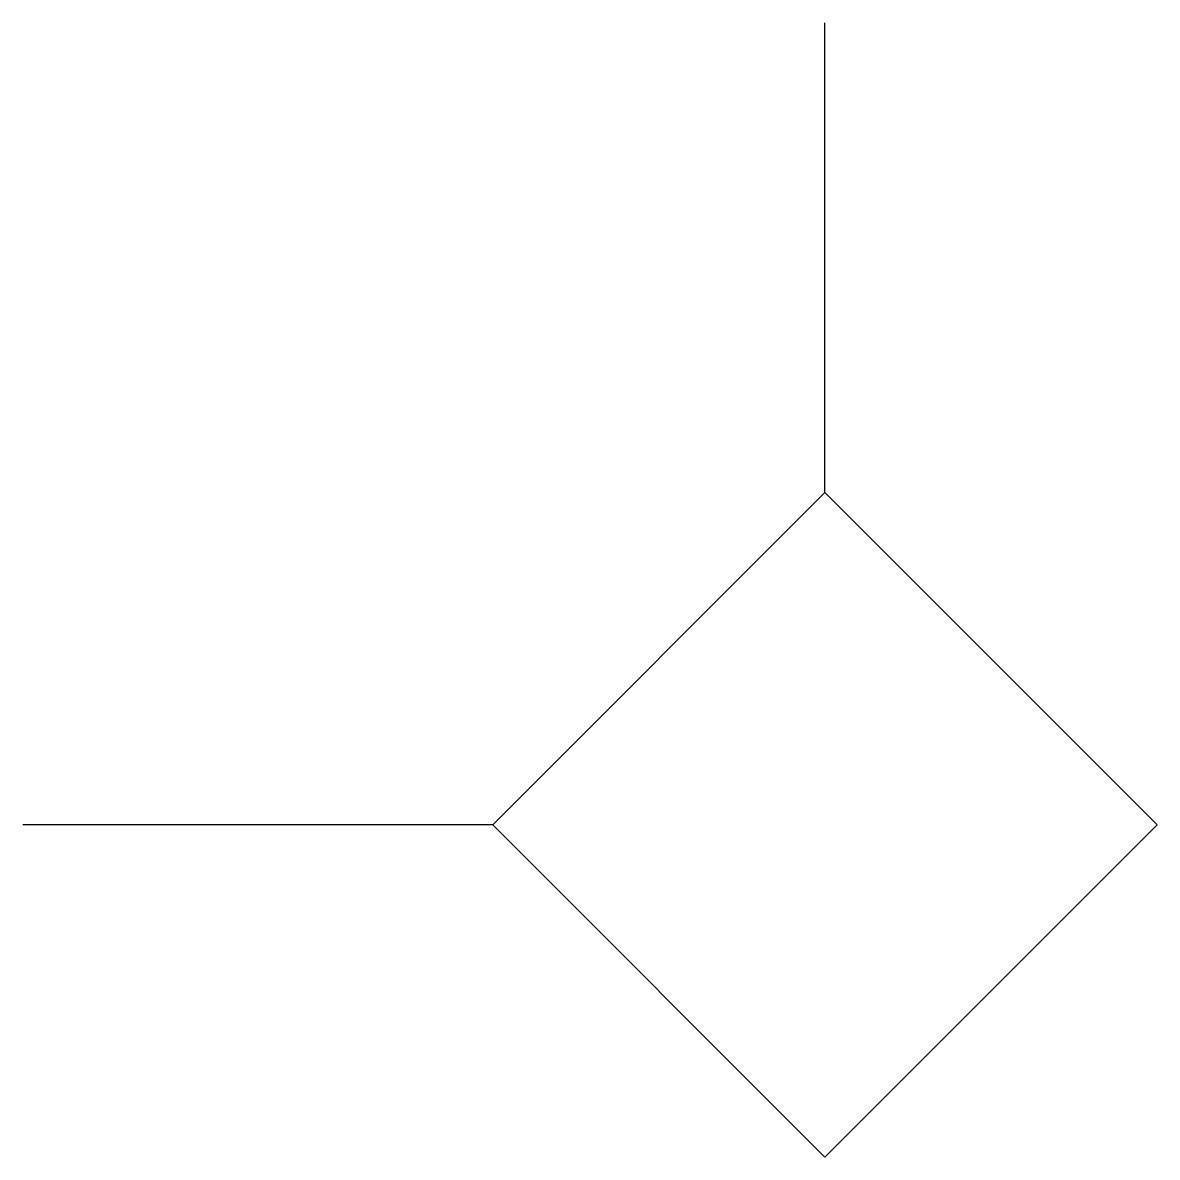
# Model space of a CAD drawing. Header units: millimetres. Extents: x -1.71 to 0.71, y -2.12 to 0.29.
import ezdxf

# ---------------------------------------------------------------- set-up
doc = ezdxf.new("R2010")
doc.units = ezdxf.units.MM
doc.header["$LTSCALE"] = 3

msp = doc.modelspace()

# ---------------------------------------------------------------- linework, layer by layer
at = {"color": 7, "linetype": 'Continuous'}
for p, q in [((0, -0.7071), (0, 0.2929)), ((0, -0.7071), (-0.7071, -1.4142)), ((0.7071, -1.4142), (0, -0.7071)), ((-0.7071, -1.4142), (-1.7071, -1.4142)), ((-0.7071, -1.4142), (0, -2.1213)), ((0, -2.1213), (0.7071, -1.4142))]:
    msp.add_line(p, q, dxfattribs=at)

doc.saveas('drawing.dxf')
